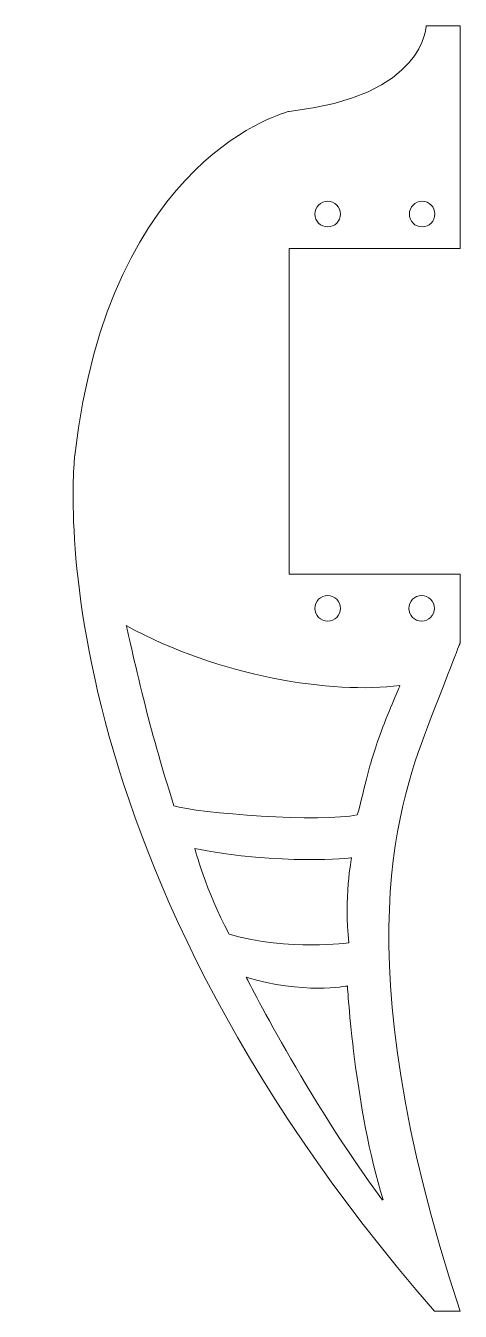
# Model space of a CAD drawing. Header units: millimetres. Extents: x 9 to 60, y 0 to 150.
import ezdxf

# ---------------------------------------------------------------- set-up
doc = ezdxf.new("R2010")
doc.units = ezdxf.units.MM
doc.layers.get('0').update_dxf_attribs({"linetype": 'CONTINUOUS', "lineweight": 25, "true_color": 0x000000})

msp = doc.modelspace()

# ---------------------------------------------------------------- linework, layer by layer
at = {"lineweight": 13}
for p, q in [((60, 150), (56, 150)), ((59.98, 123.99), (60, 150)), ((40, 124), (59.98, 123.99)), ((40, 124), (40, 86)), ((60, 86), (40, 86)), ((60, 78.01), (60, 86)), ((59.97, 0), (57, 0))]:
    msp.add_line(p, q, dxfattribs=at)
for centre in [(44.51, 128.02), (55.54, 128.02), (44.51, 82.02), (55.48, 82.02)]:
    msp.add_circle(centre, 1.49, dxfattribs=at)
for points in [[(40, 140), (56, 141.75), (56, 150), (56, 150)], [(14.98, 99.86), (19, 135), (40, 140), (40, 140)], [(57, 0), (9.25, 54.75), (15, 100), (15, 100)], [(21, 80), (32, 74), (45, 72), (52.95, 73.01)], [(26.54, 58.98), (25, 64), (23, 71), (21, 80), (21, 80)], [(59.97, 0), (46.08, 42.08), (59.97, 77.99), (59.97, 77.99), (60, 78.01)], [(47.97, 57.93), (48.3, 58.98), (48.96, 62), (50.4, 67.11), (52.95, 73.01), (52.95, 73.01)], [(26.54, 58.98), (29.16, 58.13), (44, 57), (47.97, 57.93)], [(29, 54), (39, 52), (47.29, 52.9), (47.29, 52.9)], [(33, 44), (30.25, 49.13), (29, 54), (29, 54)], [(47, 43), (46.4, 48.1), (47.29, 52.9), (47.29, 52.9)], [(33, 44), (40, 42), (47, 43), (47, 43)], [(35, 39), (41.51, 36.93), (46.82, 37.96), (46.82, 37.96)], [(50.92, 12.96), (42.11, 24.82), (35, 39), (35, 39)], [(51, 13), (47.66, 23.54), (46.82, 37.96), (46.82, 37.96)]]:
    msp.add_open_spline(points, degree=3, dxfattribs=at)

doc.saveas('drawing.dxf')
